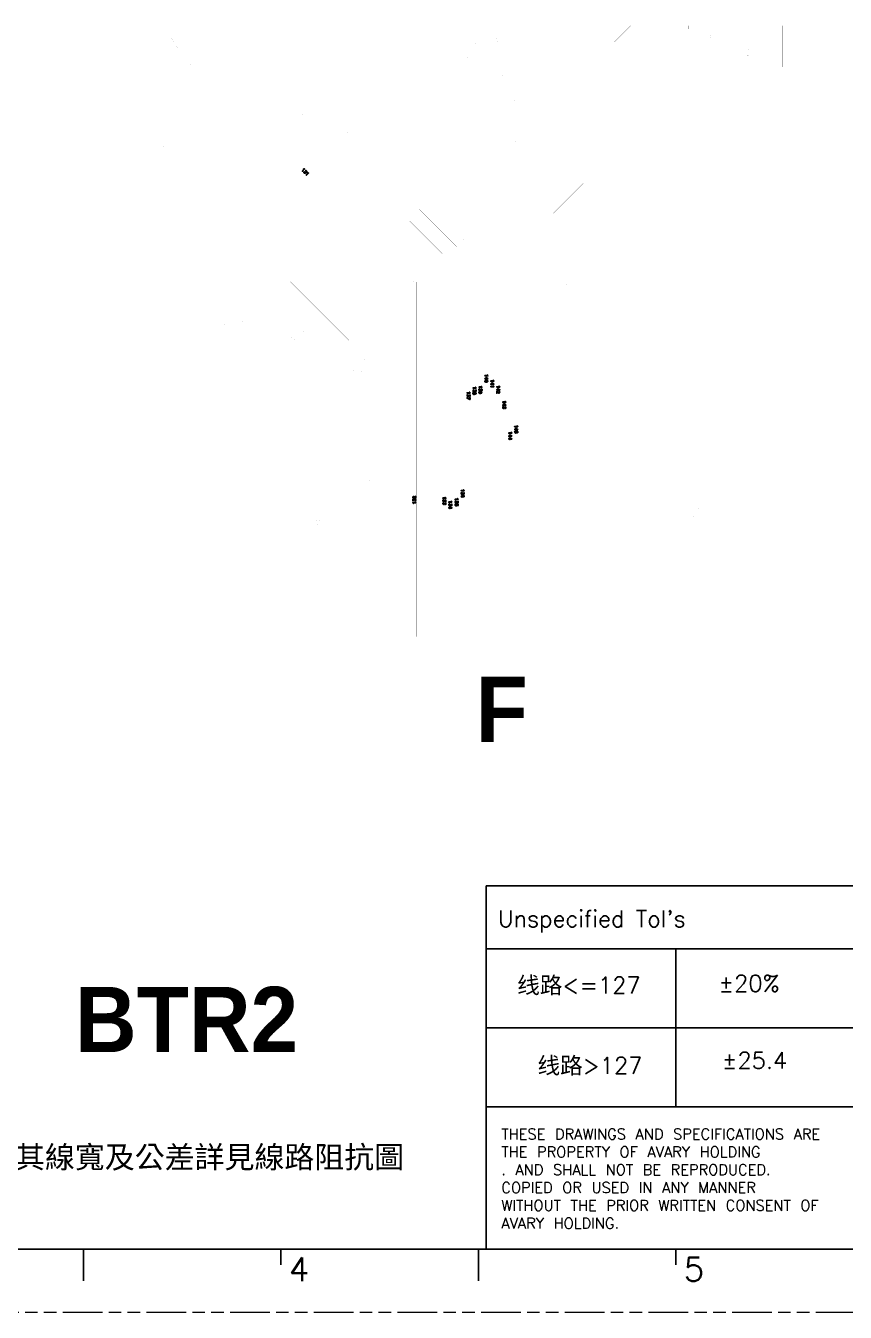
# Model space of a CAD drawing. Extents: x -945 to -170, y -475 to 73.
# Drawn here: x -653.3 to -457.4, y -474.6 to -167.1 of the extents above; entities that cross this region are included whole.
import ezdxf

# ---------------------------------------------------------------- set-up
doc = ezdxf.new("R2010")
doc.units = 0
doc.linetypes.add('PHANTOM', pattern=[29.5, 9.5, -1.5, 3, -1.5, 3, -1.5, 9.5])
doc.layers.get('0').update_dxf_attribs({"color": 9})
doc.layers.add('0PAPERF', color=2, linetype='PHANTOM', lineweight=0, plot=False)
doc.layers.add('c_area', color=1, linetype='Continuous')
doc.layers.add('f_area', color=4, linetype='Continuous')
doc.layers.add('DIM', color=3, linetype='Continuous', lineweight=5)
doc.styles.add('SIMPLEX', font='simplex.shx')
doc.styles.get("Standard").update_dxf_attribs({"font": 'txt.shx'})

# ---------------------------------------------------------------- blocks, each defined once
blk = doc.blocks.new('PAD_R1')
at = {"layer": 'c_area', "const_width": 0.5}
blk.add_lwpolyline([(0.25, 0, 1), (-0.25, 0, 1)], format="xyb", close=True, dxfattribs=at)

msp = doc.modelspace()

# ---------------------------------------------------------------- linework, layer by layer
for p, q in [((-543.24, -372.66), (-193.9, -372.66)), ((-543.24, -372.66), (-543.24, -459.53)), ((-543.24, -387.77), (-405.4, -387.77)), ((-497.92, -425.54), (-497.92, -387.77)), ((-543.24, -406.65), (-452.6, -406.65)), ((-543.24, -425.54), (-452.6, -425.54)), ((-922.8, -459.53), (-193.9, -459.53)), ((-639.55, -459.53), (-639.55, -467.08)), ((-592.34, -459.53), (-592.34, -463.3)), ((-545.13, -459.53), (-545.13, -467.08)), ((-497.92, -459.53), (-497.92, -463.3))]:
    msp.add_line(p, q)
at = {"layer": '0PAPERF'}
msp.add_line((-944.51, -474.63), (-170.11, -474.63), dxfattribs=at)
at = {"layer": 'f_area'}
for p, q in [((-587.22, -201.77), (-586.84, -201.39)), ((-586.28, -202.71), (-585.9, -202.33)), ((-543.05, -251.41), (-543.28, -251.27)), ((-543.28, -251.27), (-543.28, -251.41)), ((-543.28, -251.41), (-543.05, -251.41)), ((-541.63, -252.67), (-541.86, -252.53)), ((-541.86, -252.53), (-541.86, -252.67)), ((-541.86, -252.67), (-541.63, -252.67)), ((-540.2, -254.07), (-540.43, -253.93)), ((-540.43, -253.93), (-540.43, -254.07)), ((-540.43, -254.07), (-540.2, -254.07)), ((-538.78, -257.71), (-539.01, -257.57)), ((-539.01, -257.57), (-539.01, -257.71)), ((-539.01, -257.71), (-538.78, -257.71)), ((-536.16, -263.42), (-536.16, -263.56)), ((-535.93, -263.56), (-536.16, -263.42)), ((-536.16, -263.56), (-535.93, -263.56)), ((-537.35, -265.11), (-537.58, -264.97)), ((-537.58, -264.97), (-537.58, -265.11)), ((-537.58, -265.11), (-537.35, -265.11)), ((-537.35, -265.78), (-537.58, -265.64)), ((-537.58, -265.64), (-537.58, -265.78)), ((-537.58, -265.78), (-537.35, -265.78)), ((-551.9, -282.13), (-551.9, -282.27)), ((-551.68, -282.27), (-551.9, -282.13)), ((-551.9, -282.27), (-551.68, -282.27))]:
    msp.add_line(p, q, dxfattribs=at)
at = {"layer": 'f_area', "linetype": 'Continuous', "const_width": 0.0019}
msp.add_lwpolyline([(-622.62, -313.14), (-622.62, -167.05), (-471.59, -167.05), (-471.59, -313.14)], close=True, dxfattribs=at)
for points in [[(-622.62, -193.86), (-622.62, -167.05), (-621.11, -167.05), (-621.11, -171.07, 0.198783), (-620.98, -171.4), (-620.88, -171.49, -0.168714), (-620.75, -171.78, 0.135331), (-620.53, -172.3), (-617.43, -175.41, 0.136831), (-616.89, -175.63, -0.165495), (-616.62, -175.76), (-616.29, -176.09, 0.198932), (-615.96, -176.23), (-613.98, -176.23, -0.198796), (-613.64, -176.36), (-561.58, -228.43, -0.198832), (-561.44, -228.77), (-561.44, -236.22), (-561.54, -236.33), (-561.54, -249.77), (-561.44, -249.77), (-561.44, -313.14), (-569.96, -313.14), (-569.96, -274.4, 0.414061), (-570.44, -273.93), (-571.07, -273.93, 0.073383), (-572.44, -272.09), (-573.86, -270.67, -0.199117), (-574, -270.33), (-574, -250.1), (-573.67, -249.99, 0.557076), (-572.46, -244.87), (-620.29, -197.03, -0.198843), (-620.42, -196.69), (-620.42, -196.25, 0.198795), (-620.56, -195.91)], [(-620.04, -171.45), (-620.04, -167.05), (-619.33, -167.05), (-619.33, -171.45, 0.198829), (-619.29, -171.53), (-616.65, -174.17, 0.198847), (-616.57, -174.21), (-614.13, -174.21, -0.198935), (-613.54, -174.45), (-560.25, -227.74, -0.19893), (-560.01, -228.32), (-560.01, -313.14), (-560.72, -313.14), (-560.72, -228.32, 0.198949), (-560.75, -228.24), (-614.04, -174.95, 0.198972), (-614.13, -174.91), (-616.57, -174.91, -0.198826), (-617.16, -174.67), (-619.79, -172.03, -0.198792)], [(-618.62, -168.74), (-618.62, -167.05), (-609.12, -167.05), (-609.12, -168.74, -0.054084), (-609.23, -169.76, -0.156576), (-609.25, -169.91, 0.225602), (-609.22, -171.04), (-555.24, -225.02, -0.1997), (-554.55, -226.71), (-554.55, -313.14), (-559.3, -313.14), (-559.3, -227.69), (-612.84, -174.14, -0.121481), (-612.93, -174.08, 0.163022), (-613.83, -173.49, -0.416435)], [(-608, -171.05), (-608, -167.05), (-592.17, -167.05), (-592.17, -168.53, -0.199077), (-592.31, -168.87), (-598.47, -175.02, 0.199258), (-598.51, -175.13, -0.414262), (-598.57, -175.19), (-603.86, -175.19, -0.198783), (-604.19, -175.05), (-607.86, -171.38, -0.19873)], [(-587.3, -187.65), (-587.3, -167.05), (-586.59, -167.05), (-586.59, -187.65, 0.19885), (-586.56, -187.74), (-553.24, -221.05, -0.198925), (-553, -221.64), (-553, -313.14), (-553.71, -313.14), (-553.71, -221.64, 0.19895), (-553.75, -221.55), (-587.06, -188.24, -0.19883)], [(-585.88, -187.07), (-585.88, -167.05), (-585.17, -167.05), (-585.17, -187.07, 0.198762), (-585.13, -187.15), (-551.82, -220.46, -0.198777), (-551.58, -221.05), (-551.58, -313.14), (-552.29, -313.14), (-552.29, -221.05, 0.198844), (-552.33, -220.96), (-585.64, -187.65, -0.198727)], [(-584.46, -186.4), (-584.46, -167.05), (-583.75, -167.05), (-583.75, -186.4, 0.19885), (-583.71, -186.49), (-550.31, -219.89, -0.198792), (-550.07, -220.47), (-550.07, -313.14), (-550.78, -313.14), (-550.78, -220.47, 0.198844), (-550.82, -220.39), (-584.21, -186.99, -0.19883)], [(-583.03, -185.96), (-583.03, -167.05), (-575.12, -167.05), (-575.12, -191.72, -0.414145), (-576.09, -192.69, -0.19896), (-576.77, -192.41), (-582.89, -186.29, -0.198832)], [(-574.4, -193.36), (-574.4, -167.05), (-573.69, -167.05), (-573.69, -193.21), (-548.89, -218.01, -0.198929), (-548.65, -218.6), (-548.65, -313.14), (-549.36, -313.14), (-549.36, -218.6, 0.198958), (-549.39, -218.51), (-574.3, -193.61, -0.20007)], [(-572.97, -192.91), (-572.97, -167.05), (-558.48, -167.05), (-548.79, -176.74, -0.198832), (-548.65, -177.07), (-548.65, -214.89, -0.414217), (-549.62, -215.86, -0.198966), (-550.31, -215.57)], [(-557.46, -167.05), (-556.46, -167.05), (-547.47, -176.04, -0.198925), (-547.22, -176.63), (-547.22, -313.14), (-547.94, -313.14), (-547.94, -176.63, 0.19895), (-547.97, -176.54)], [(-555.44, -167.05), (-552.06, -167.05), (-547.37, -171.74, -0.198932), (-547.23, -172.07), (-547.23, -174.11, -0.414075), (-547.71, -174.58, -0.198928), (-548.04, -174.44)], [(-551.04, -167.05), (-550.03, -167.05), (-546.04, -171.04, -0.198777), (-545.8, -171.63), (-545.8, -313.14), (-546.51, -313.14), (-546.51, -171.63, 0.198844), (-546.55, -171.55)], [(-549.02, -167.05), (-546.83, -167.05), (-546.83, -168.09, -0.414074), (-547.31, -168.56, -0.199056), (-547.64, -168.42)], [(-546.12, -169.62), (-546.12, -167.05), (-545.4, -167.05), (-545.4, -169.62, 0.19885), (-545.37, -169.7), (-544.62, -170.45, -0.198925), (-544.38, -171.04), (-544.38, -313.14), (-545.09, -313.14), (-545.09, -171.04, 0.19895), (-545.12, -170.95), (-545.87, -170.2, -0.19883)], [(-535.12, -313.14), (-535.12, -208.97, -0.1997), (-534.43, -207.28), (-494.99, -167.85), (-494.99, -167.05), (-490.24, -167.05), (-490.24, -168.82, -0.1997), (-490.94, -170.51), (-530.37, -209.95), (-530.37, -313.14)], [(-535.12, -204.62), (-535.12, -195.63, -0.198783), (-534.98, -195.3), (-506.73, -167.05), (-495.71, -167.05), (-495.71, -167.55), (-533.51, -205.34, -0.182569), (-534.15, -205.58, -0.414001)], [(-529.66, -313.14), (-529.66, -216.35, -0.199707), (-528.96, -214.66), (-485.13, -170.84), (-485.13, -167.05), (-480.38, -167.05), (-480.38, -171.81, -0.199707), (-481.08, -173.5), (-524.91, -217.33), (-524.91, -313.14)], [(-529.65, -212.04), (-529.65, -210.41, -0.158897), (-529.54, -210.13), (-490.43, -171.02, 0.198914), (-489.52, -168.83), (-489.52, -167.05), (-485.85, -167.05), (-485.85, -170.54), (-528, -212.68, -0.1986), (-528.68, -212.97, -0.399987)], [(-524.19, -313.14), (-524.19, -229.66, -0.1997), (-523.5, -227.97), (-472.44, -176.91), (-472.44, -167.05), (-471.59, -167.05), (-471.59, -182.78), (-519.44, -230.64), (-519.44, -313.14)], [(-524.19, -226.5), (-524.19, -217.82, -0.19894), (-524.05, -217.49), (-480.57, -174.01, 0.198773), (-479.66, -171.82), (-479.66, -167.05), (-473.16, -167.05), (-473.16, -176.61), (-523.38, -226.84, -0.198832), (-523.71, -226.97, -0.414061)]]:
    msp.add_lwpolyline(points, format="xyb", close=True, dxfattribs=at)
for points in [[(-544.68, -167.27), (-544.68, -167.05), (-543.31, -167.05)], [(-622.62, -202.43), (-622.62, -195.71)], [(-622.62, -208.78), (-622.62, -205.37)], [(-622.62, -213.2), (-622.62, -209.79)], [(-622.62, -221.92), (-622.62, -215.2)], [(-622.62, -243.08), (-622.62, -222.92)], [(-622.62, -246.77), (-622.62, -244.08)]]:
    msp.add_lwpolyline(points, dxfattribs=at)
for points in [[(-543.31, -167.05), (-543.87, -167.61, -0.199031), (-544.21, -167.75, -0.414074), (-544.68, -167.27)], [(-541.29, -167.05), (-542.92, -168.69, 0.195169), (-542.96, -168.77), (-542.96, -313.14), (-543.67, -313.14)], [(-543.67, -313.14), (-543.67, -168.77, -0.197499), (-543.43, -168.18), (-542.3, -167.05), (-541.29, -167.05)], [(-539.28, -167.05), (-541.5, -169.27, 0.195015), (-541.53, -169.36), (-541.53, -313.14), (-542.25, -313.14)], [(-542.25, -313.14), (-542.25, -169.36, -0.197358), (-542.01, -168.77), (-540.28, -167.05), (-539.28, -167.05)], [(-533.48, -167.05), (-540.07, -173.65, 0.198936), (-540.11, -173.73), (-540.11, -313.14), (-540.82, -313.14)], [(-540.82, -313.14), (-540.82, -173.73, -0.198921), (-540.58, -173.14), (-534.49, -167.05), (-533.48, -167.05)], [(-540.81, -170.02), (-540.81, -169.8, -0.198783), (-540.67, -169.47), (-538.26, -167.05), (-535.5, -167.05)], [(-535.5, -167.05), (-539.16, -170.71, -0.198549), (-539.84, -170.99, -0.414067), (-540.81, -170.02)], [(-526.71, -167.05), (-538.65, -179, 0.195015), (-538.69, -179.08), (-538.69, -313.14), (-539.4, -313.14)], [(-539.4, -313.14), (-539.4, -179.08, -0.197358), (-539.16, -178.5), (-527.71, -167.05), (-526.71, -167.05)], [(-539.39, -176.56), (-539.39, -174.18, -0.198928), (-539.25, -173.84), (-532.46, -167.05), (-528.73, -167.05)], [(-528.73, -167.05), (-538.58, -176.9, -0.198924), (-538.91, -177.04, -0.41422), (-539.39, -176.56)], [(-516.64, -167.05), (-536.96, -187.37, 0.198841), (-536.99, -187.45), (-536.99, -193.95, -0.197764), (-537.23, -194.52, 0.197783), (-537.26, -194.59), (-537.26, -313.14), (-537.97, -313.14)], [(-537.97, -313.14), (-537.97, -194.59, -0.197764), (-537.73, -194.02, 0.197813), (-537.7, -193.95), (-537.7, -187.45, -0.198773), (-537.46, -186.87), (-517.64, -167.05), (-516.64, -167.05)], [(-537.97, -184.02), (-537.97, -179.52, -0.198797), (-537.83, -179.19), (-525.69, -167.05), (-518.66, -167.05)], [(-518.66, -167.05), (-536.31, -184.7, -0.1986), (-537, -184.98, -0.414077), (-537.97, -184.02)], [(-507.75, -167.05), (-535.8, -195.1, 0.198849), (-535.84, -195.19), (-535.84, -313.14), (-536.55, -313.14)], [(-536.55, -313.14), (-536.55, -195.19, -0.198798), (-536.3, -194.6), (-508.75, -167.05), (-507.75, -167.05)], [(-536.27, -192.4), (-536.27, -187.9, -0.198804), (-536.13, -187.56), (-515.62, -167.05), (-509.77, -167.05)], [(-509.77, -167.05), (-535.46, -192.74, -0.198924), (-535.8, -192.88, -0.41422), (-536.27, -192.4)], [(-471.59, -183.8), (-471.59, -261.53), (-492.41, -282.35, 0.198846), (-494.36, -287.05), (-494.36, -313.14), (-518.73, -313.14)], [(-518.73, -313.14), (-518.73, -231.13, -0.198787), (-518.59, -230.79), (-471.59, -183.8)], [(-622.62, -195.71), (-576.18, -242.15, -0.023363), (-576.03, -242.31), (-572.97, -245.38, -1), (-576.33, -248.74), (-579.54, -245.52, -0.023141), (-579.69, -245.36), (-622.62, -202.43)], [(-622.62, -205.37), (-589.53, -238.46), (-588.17, -239.37, -1.309782), (-588.98, -242, -0.182537), (-589.75, -241.65), (-622.62, -208.78)], [(-622.62, -209.79), (-588.42, -243.99), (-587.02, -244.94, -1.306781), (-587.83, -247.57, -0.182099), (-588.6, -247.22), (-622.62, -213.2)], [(-622.62, -215.2), (-603.62, -234.2), (-603.61, -234.2, -1), (-603.61, -238.95), (-604.6, -238.95, -0.1997), (-606.29, -238.25), (-622.62, -221.92)], [(-622.62, -222.92), (-572.94, -272.6, -0.278481), (-571.18, -279.75), (-571.18, -313.14), (-583.16, -313.14), (-583.16, -287.52, -0.114268), (-583.11, -287.31, 0.113437), (-582.94, -286.58, 0.052924), (-583.15, -284.63, -0.046959), (-583.16, -284.54), (-583.16, -282.54), (-622.62, -243.08)], [(-622.62, -244.08), (-584.51, -282.2, -0.198742), (-584.37, -282.54), (-584.37, -283.16, -0.103172), (-583.66, -286.58, -0.255921), (-584.1, -287.38, 0.09647), (-584.37, -288.03), (-584.37, -313.14), (-585.56, -313.14), (-585.56, -286.58, 0.198846), (-587.51, -281.88), (-622.62, -246.77)]]:
    msp.add_lwpolyline(points, format="xyb", dxfattribs=at)
at = {"layer": 'f_area', "linetype": 'Continuous'}
for points in [[(-586.92, -201.37, -1.523031), (-586.84, -201.29), (-586.72, -201.28, -0.701005), (-586.69, -201.36), (-587.16, -201.83, -1), (-587.22, -201.77)], [(-586.84, -201.39, -0.067871), (-586.86, -201.39), (-586.92, -201.37)], [(-586.25, -201.87), (-586.4, -201.72, -1), (-586.33, -201.65), (-586.12, -201.86, -0.594587), (-586.14, -201.94), (-586.35, -201.99, -1.033889), (-586.86, -202.15)], [(-586.86, -202.09, -0.079731), (-586.85, -202.07), (-586.83, -202.01, -1), (-586.74, -202.05, 0.637758), (-586.57, -202.25)], [(-586.57, -202.25, 0.372891), (-586.43, -202.04), (-586.48, -201.99, -0.594587), (-586.46, -201.91), (-586.25, -201.87)], [(-585.98, -202.31, -1.523031), (-585.9, -202.23), (-585.78, -202.22, -0.701005), (-585.75, -202.31), (-586.22, -202.77, -1), (-586.28, -202.71)], [(-585.9, -202.33, -0.067871), (-585.92, -202.33), (-585.98, -202.31)], [(-543.55, -250.78, -1), (-543.55, -250.69), (-543.01, -250.69)], [(-543.6, -252.07, -0.384702), (-543.16, -251.8, -0.472799), (-542.84, -252.08)], [(-542.84, -252.08, -0.401951), (-543.56, -252.16), (-543.59, -252.08, -0.094664), (-543.6, -252.07)], [(-543.05, -250.62, -1.522174), (-542.94, -250.62), (-542.85, -250.7, -0.70035), (-542.89, -250.78), (-543.55, -250.78)], [(-543.01, -250.69, -0.067502), (-543.02, -250.68), (-543.05, -250.62)], [(-542.13, -252.05, -1), (-542.13, -251.95), (-541.59, -251.95)], [(-541.63, -251.89, -1.522174), (-541.52, -251.89), (-541.43, -251.96, -0.70035), (-541.46, -252.05), (-542.13, -252.05)], [(-541.59, -251.95, -0.067502), (-541.6, -251.94), (-541.63, -251.89)], [(-547.82, -254.89, -1), (-547.82, -254.79), (-547.28, -254.79)], [(-547.32, -254.73, -1.522174), (-547.21, -254.73), (-547.12, -254.81, -0.70035), (-547.15, -254.89), (-547.82, -254.89)], [(-547.71, -255.25, -1), (-547.67, -255.33, 0.637647), (-547.7, -255.6)], [(-547.28, -254.79, -0.067502), (-547.29, -254.78), (-547.32, -254.73)], [(-546.44, -255.02, -0.871214), (-546.01, -254.83, -0.486257), (-545.72, -254.82)], [(-546.39, -253.71, -1), (-546.39, -253.62), (-545.86, -253.62)], [(-545.78, -254.38), (-545.78, -254.17, -1), (-545.68, -254.17), (-545.68, -254.47, -0.595465), (-545.76, -254.51), (-545.94, -254.39, -0.694209), (-546.44, -254.35, -0.094664), (-546.44, -254.33)], [(-545.72, -254.82, -0.461965), (-545.82, -255.18, -0.324873), (-546.01, -255.1, -0.596177), (-546.44, -255.04, -0.094664), (-546.44, -255.02)], [(-545.9, -253.55, -1.522174), (-545.79, -253.55), (-545.7, -253.63, -0.70035), (-545.73, -253.71), (-546.39, -253.71)], [(-546.29, -254.07, -1), (-546.25, -254.16, 0.637647), (-546.28, -254.42)], [(-546.28, -254.42, 0.372811), (-546.03, -254.37), (-546.03, -254.3, -0.595465), (-545.96, -254.26), (-545.78, -254.38)], [(-545.8, -254.87, 0.425265), (-545.94, -254.91), (-545.96, -254.97)], [(-545.96, -254.97), (-545.94, -255.03, 0.42514), (-545.8, -255.07)], [(-545.86, -253.62, -0.067502), (-545.87, -253.61), (-545.9, -253.55)], [(-544.97, -253.51, -1), (-544.97, -253.41), (-544.43, -253.41)], [(-544.35, -254.17), (-544.35, -253.96, -1), (-544.26, -253.96), (-544.26, -254.26, -0.595465), (-544.33, -254.3), (-544.51, -254.18, -0.694209), (-545.02, -254.14, -0.094664), (-545.02, -254.12)], [(-544.26, -254.76, -0.420577), (-544.98, -254.86), (-545.02, -254.78, -0.094664), (-545.02, -254.76)], [(-544.47, -253.35, -1.522174), (-544.36, -253.35), (-544.28, -253.42, -0.70035), (-544.31, -253.51), (-544.97, -253.51)], [(-544.86, -253.86, -1), (-544.83, -253.95, 0.637647), (-544.85, -254.22)], [(-544.9, -254.55, -1.487156), (-544.9, -254.66, 0.775566), (-544.73, -254.87)], [(-544.85, -254.22, 0.372811), (-544.61, -254.16), (-544.61, -254.1, -0.595465), (-544.53, -254.06), (-544.35, -254.17)], [(-544.43, -253.41, -0.067502), (-544.44, -253.4), (-544.47, -253.35)], [(-542.13, -253.38, -1), (-542.13, -253.28), (-541.59, -253.28)], [(-541.63, -253.22, -1.522174), (-541.52, -253.22), (-541.43, -253.29, -0.70035), (-541.46, -253.38), (-542.13, -253.38)], [(-541.59, -253.28, -0.067502), (-541.6, -253.27), (-541.63, -253.22)], [(-540.7, -253.44, -1), (-540.7, -253.35), (-540.16, -253.35)], [(-540.75, -254.89), (-540.75, -254.51, -0.649857), (-540.67, -254.47), (-540.36, -254.74, 0.341965), (-540.08, -254.74)], [(-540.65, -254.61), (-540.65, -254.89, -1), (-540.75, -254.89)], [(-540.2, -253.28, -1.522174), (-540.09, -253.28), (-540, -253.36, -0.70035), (-540.04, -253.44), (-540.7, -253.44)], [(-539.99, -254.78, -0.421669), (-540.41, -254.81), (-540.65, -254.61)], [(-540.08, -254.74, 0.57097), (-540.19, -254.58, -1), (-540.19, -254.49)], [(-540.16, -253.35, -0.067502), (-540.17, -253.34), (-540.2, -253.28)], [(-547.2, -255.56), (-547.2, -255.34, -1), (-547.11, -255.34), (-547.11, -255.64, -0.595465), (-547.18, -255.68), (-547.36, -255.57, -0.694209), (-547.86, -255.52, -0.094664), (-547.87, -255.51)], [(-547.84, -256.11, -1), (-547.8, -256.02), (-547.2, -256.26)], [(-547.2, -256.26), (-547.2, -255.95, -1), (-547.11, -255.95), (-547.11, -256.33, -0.539035), (-547.17, -256.38), (-547.84, -256.11)], [(-547.7, -255.6, 0.372811), (-547.45, -255.55), (-547.45, -255.48, -0.595465), (-547.38, -255.44), (-547.2, -255.56)], [(-539.28, -257.09, -1), (-539.28, -256.99), (-538.74, -256.99)], [(-538.66, -258.42), (-538.66, -258.21, -1), (-538.57, -258.21), (-538.57, -258.51, -0.595465), (-538.64, -258.54), (-538.82, -258.43, -0.694209), (-539.32, -258.39, -0.094664), (-539.33, -258.37)], [(-538.78, -256.93, -1.522174), (-538.67, -256.93), (-538.58, -257, -0.70035), (-538.61, -257.09), (-539.28, -257.09)], [(-539.17, -258.11, -1), (-539.13, -258.2, 0.637647), (-539.16, -258.46)], [(-539.16, -258.46, 0.372811), (-538.91, -258.41), (-538.91, -258.34, -0.595465), (-538.84, -258.3), (-538.66, -258.42)], [(-538.74, -256.99, -0.067502), (-538.75, -256.98), (-538.78, -256.93)], [(-537.85, -264.49, -1), (-537.85, -264.39), (-537.31, -264.39)], [(-537.35, -264.33, -1.522174), (-537.24, -264.33), (-537.16, -264.41, -0.70035), (-537.19, -264.49), (-537.85, -264.49)], [(-537.31, -264.39, -0.067502), (-537.32, -264.38), (-537.35, -264.33)], [(-536.43, -262.94, -1), (-536.43, -262.84), (-535.89, -262.84)], [(-536.31, -264.31, 0.819199), (-536.08, -264.06, -0.735183), (-536.04, -263.98), (-535.76, -264.01, -0.388557), (-535.72, -264.06), (-535.72, -264.33, -1), (-535.81, -264.33), (-535.81, -264.1), (-535.96, -264.08, -0.644358), (-536.25, -264.43), (-536.35, -264.4, -0.112045), (-536.37, -264.39), (-536.43, -264.34, -0.126661), (-536.44, -264.32), (-536.47, -264.23, -0.094664), (-536.48, -264.22)], [(-535.93, -262.78, -1.522174), (-535.82, -262.78), (-535.73, -262.85, -0.70035), (-535.76, -262.94), (-536.43, -262.94)], [(-536.32, -263.96, -1), (-536.28, -264.04, 0.637647), (-536.31, -264.31)], [(-535.89, -262.84, -0.067502), (-535.9, -262.83), (-535.93, -262.78)], [(-560.84, -279.83, -0.688649), (-560.51, -279.6), (-560.41, -279.66), (-560.17, -279.86)], [(-560.63, -279.98, -0.327904), (-560.83, -279.85, -0.133645), (-560.84, -279.83)], [(-560.74, -279.73, 0.57097), (-560.63, -279.89, -1), (-560.63, -279.98)], [(-560.17, -279.86), (-560.17, -279.58, -1), (-560.08, -279.58), (-560.08, -279.96, -0.649857), (-560.15, -280), (-560.47, -279.73, 0.341965), (-560.74, -279.73)], [(-553.1, -279.88, -1.522174), (-552.99, -279.88), (-552.9, -279.96, -0.70035), (-552.93, -280.04), (-553.6, -280.04)], [(-553.06, -279.95, -0.067502), (-553.07, -279.94), (-553.1, -279.88)], [(-549.24, -278.26, -1), (-549.24, -278.16), (-548.7, -278.16)], [(-548.62, -278.92), (-548.62, -278.71, -1), (-548.53, -278.71), (-548.53, -279.01, -0.595465), (-548.6, -279.05), (-548.78, -278.93, -0.694209), (-549.28, -278.89, -0.094664), (-549.29, -278.87)], [(-549.29, -279.54, -0.379215), (-548.85, -279.3, -0.575806), (-548.56, -279.66, -0.205462), (-548.59, -279.69), (-548.65, -279.72)], [(-548.82, -279.4, -0.597481), (-549.01, -279.75, -0.359221), (-549.28, -279.56, -0.094664), (-549.29, -279.54)], [(-548.74, -278.1, -1.522174), (-548.63, -278.1), (-548.54, -278.17, -0.70035), (-548.57, -278.26), (-549.24, -278.26)], [(-549.13, -278.61, -1), (-549.09, -278.7, 0.637647), (-549.12, -278.97)], [(-549.12, -278.97, 0.372811), (-548.88, -278.92), (-548.88, -278.85, -0.595465), (-548.8, -278.81), (-548.62, -278.92)], [(-548.65, -279.72, -1.487402), (-548.64, -279.61, 0.775203), (-548.82, -279.4)], [(-548.7, -278.16, -0.067502), (-548.71, -278.15), (-548.74, -278.1)], [(-560.84, -280.57), (-560.84, -280.28, -0.595465), (-560.76, -280.24), (-560.58, -280.35, -1.208199), (-560.17, -280.65)], [(-560.74, -280.36), (-560.74, -280.57, -1), (-560.84, -280.57)], [(-560.82, -281.11, -0.70035), (-560.79, -281.03), (-560.12, -281.03, -1), (-560.12, -281.12), (-560.66, -281.12)], [(-560.62, -281.19, -1.522174), (-560.73, -281.19), (-560.82, -281.11)], [(-560.24, -280.32, 0.372811), (-560.49, -280.37), (-560.49, -280.44, -0.595465), (-560.56, -280.48), (-560.74, -280.36)], [(-560.66, -281.12, -0.067502), (-560.65, -281.13), (-560.62, -281.19)], [(-560.17, -280.65), (-560.23, -280.67, -1), (-560.27, -280.59, 0.637647), (-560.24, -280.32)], [(-553.6, -280.04, -1), (-553.6, -279.95), (-553.06, -279.95)], [(-552.98, -280.71), (-552.98, -280.5, -1), (-552.88, -280.5), (-552.88, -280.79, -0.595465), (-552.96, -280.83), (-553.14, -280.72, -0.694209), (-553.64, -280.68, -0.094664), (-553.64, -280.66)], [(-552.98, -281.37), (-552.98, -281.16, -1), (-552.88, -281.16), (-552.88, -281.46, -0.595465), (-552.96, -281.5), (-553.14, -281.38, -0.694209), (-553.64, -281.34, -0.094664), (-553.64, -281.32)], [(-553.49, -280.4, -1), (-553.45, -280.49, 0.637647), (-553.48, -280.75)], [(-553.49, -281.06, -1), (-553.45, -281.15, 0.637647), (-553.48, -281.42)], [(-553.48, -280.75, 0.372811), (-553.23, -280.7), (-553.23, -280.63, -0.595465), (-553.16, -280.59), (-552.98, -280.71)], [(-553.48, -281.42, 0.372811), (-553.23, -281.36), (-553.23, -281.3, -0.595465), (-553.16, -281.26), (-552.98, -281.37)], [(-552.17, -280.98, -1), (-552.17, -280.89), (-551.63, -280.89)], [(-551.55, -281.65), (-551.55, -281.44, -1), (-551.46, -281.44), (-551.46, -281.73, -0.595465), (-551.53, -281.77), (-551.71, -281.66, -0.694209), (-552.22, -281.62, -0.094664), (-552.22, -281.6)], [(-551.67, -280.82, -1.522174), (-551.56, -280.82), (-551.48, -280.9, -0.70035), (-551.51, -280.98), (-552.17, -280.98)], [(-552.06, -281.34, -1), (-552.03, -281.43, 0.637647), (-552.05, -281.69)], [(-552.05, -281.69, 0.372811), (-551.81, -281.64), (-551.81, -281.57, -0.595465), (-551.73, -281.53), (-551.55, -281.65)], [(-551.63, -280.89, -0.067502), (-551.64, -280.88), (-551.67, -280.82)], [(-550.66, -280.34, -1), (-550.66, -280.25), (-550.13, -280.25)], [(-550.05, -281.01), (-550.05, -280.8, -1), (-549.95, -280.8), (-549.95, -281.09, -0.595465), (-550.02, -281.13), (-550.2, -281.02, -0.694209), (-550.71, -280.98, -0.094664), (-550.71, -280.96)], [(-550.55, -281.72, 0.819199), (-550.31, -281.47, -0.735183), (-550.28, -281.39), (-549.99, -281.41, -0.388557), (-549.95, -281.46), (-549.95, -281.73, -1), (-550.05, -281.73), (-550.05, -281.5), (-550.19, -281.49, -0.644358), (-550.49, -281.83), (-550.58, -281.81, -0.112045), (-550.6, -281.8), (-550.66, -281.74, -0.126661), (-550.68, -281.72), (-550.71, -281.64, -0.094664), (-550.71, -281.62)], [(-550.17, -280.18, -1.522174), (-550.06, -280.18), (-549.97, -280.26, -0.70035), (-550, -280.34), (-550.66, -280.34)], [(-550.56, -280.7, -1), (-550.52, -280.79, 0.637647), (-550.55, -281.05)], [(-550.56, -281.36, -1), (-550.52, -281.45, 0.637647), (-550.55, -281.72)], [(-550.55, -281.05, 0.372811), (-550.3, -281), (-550.3, -280.93, -0.595465), (-550.23, -280.89), (-550.05, -281.01)], [(-550.13, -280.25, -0.067502), (-550.13, -280.24), (-550.17, -280.18)]]:
    msp.add_lwpolyline(points, format="xyb", dxfattribs=at)
for points in [[(-543.55, -251.5, -1), (-543.55, -251.41), (-543.38, -251.41), (-543.38, -251.18, -0.589154), (-543.3, -251.14), (-542.86, -251.41, -0.761025), (-542.89, -251.5), (-543.28, -251.5), (-543.28, -251.59, -1), (-543.38, -251.59), (-543.38, -251.5)], [(-543.5, -252.06), (-543.48, -252.11, 0.272408), (-542.95, -252.11, 0.311748), (-542.95, -251.96, 0.272415), (-543.48, -251.96), (-543.5, -252.02)], [(-542.13, -252.77, -1), (-542.13, -252.67), (-541.95, -252.67), (-541.95, -252.45, -0.589154), (-541.88, -252.41), (-541.44, -252.68, -0.761025), (-541.46, -252.77), (-541.86, -252.77), (-541.86, -252.86, -1), (-541.95, -252.86), (-541.95, -252.77)], [(-540.7, -254.16, -1), (-540.7, -254.07), (-540.53, -254.07), (-540.53, -253.84, -0.589154), (-540.45, -253.8), (-540.01, -254.07, -0.761025), (-540.04, -254.16), (-540.43, -254.16), (-540.43, -254.25, -1), (-540.53, -254.25), (-540.53, -254.16)], [(-539.28, -257.81, -1), (-539.28, -257.71), (-539.1, -257.71), (-539.1, -257.49, -0.589154), (-539.03, -257.45), (-538.59, -257.72, -0.761025), (-538.61, -257.81), (-539.01, -257.81), (-539.01, -257.89, -1), (-539.1, -257.89), (-539.1, -257.81)], [(-536.43, -263.65, -1), (-536.43, -263.56), (-536.26, -263.56), (-536.26, -263.34, -0.589154), (-536.18, -263.3), (-535.74, -263.57, -0.761025), (-535.76, -263.65), (-536.16, -263.65), (-536.16, -263.74, -1), (-536.26, -263.74), (-536.26, -263.65)], [(-537.85, -265.21, -1), (-537.85, -265.11), (-537.68, -265.11), (-537.68, -264.89, -0.589154), (-537.6, -264.85), (-537.16, -265.12, -0.761025), (-537.19, -265.21), (-537.58, -265.21), (-537.58, -265.3, -1), (-537.68, -265.3), (-537.68, -265.21)], [(-537.85, -265.87, -1), (-537.85, -265.78), (-537.68, -265.78), (-537.68, -265.55, -0.589154), (-537.6, -265.51), (-537.16, -265.79, -0.761025), (-537.19, -265.87), (-537.58, -265.87), (-537.58, -265.96, -1), (-537.68, -265.96), (-537.68, -265.87)], [(-552.17, -282.37, -1), (-552.17, -282.27), (-552, -282.27), (-552, -282.05, -0.589154), (-551.93, -282.01), (-551.48, -282.28, -0.761025), (-551.51, -282.37), (-551.9, -282.37), (-551.9, -282.45, -1), (-552, -282.45), (-552, -282.37)]]:
    msp.add_lwpolyline(points, format="xyb", close=True, dxfattribs=at)
at = {"layer": 'f_area'}
for centre, radius in [((-546.2, -254.97), 0.144), ((-544.51, -254.75), 0.143), ((-549.03, -279.53), 0.143)]:
    msp.add_circle(centre, radius, dxfattribs=at)
for centre, radius, start, end in [((-586.81, -202.12), 0.0542, 144.219, 216.9654), ((-547.65, -255.46), 0.224, 106.4928, 191.8565), ((-546.22, -254.29), 0.224, 106.4928, 191.8565), ((-545.97, -254.97), 0.203, 330.4443, 29.5557), ((-544.8, -254.08), 0.224, 106.4928, 191.8565), ((-544.83, -254.73), 0.187, 108.9489, 189.1081), ((-544.54, -254.75), 0.221, 90.0198, 213.4486), ((-544.5, -254.76), 0.242, 0.8044, 99.5304), ((-540.19, -254.69), 0.208, 337.0464, 92.2276), ((-539.11, -258.32), 0.224, 106.4928, 191.8565), ((-536.26, -264.17), 0.224, 106.4928, 191.8565), ((-549.07, -278.83), 0.224, 106.4928, 191.8565), ((-553.42, -280.61), 0.224, 106.4928, 191.8565), ((-553.42, -281.28), 0.224, 106.4928, 191.8565), ((-552, -281.55), 0.224, 106.4928, 191.8565), ((-550.49, -280.91), 0.224, 106.4928, 191.8565), ((-550.49, -281.58), 0.224, 106.4928, 191.8565)]:
    msp.add_arc(centre, radius, start, end, dxfattribs=at)

# ---------------------------------------------------------------- block references
at = {"layer": 'f_area', "xscale": 0.0019, "yscale": 0.0019, "zscale": 1.9}
for p in [(-544.68, -167.27), (-544.68, -167.27), (-543.31, -167.05), (-543.31, -167.05), (-541.29, -167.05), (-541.29, -167.05), (-539.28, -167.05), (-539.28, -167.05), (-535.5, -167.05), (-535.5, -167.05), (-533.48, -167.05), (-533.48, -167.05), (-528.73, -167.05), (-528.73, -167.05), (-526.71, -167.05), (-526.71, -167.05), (-518.66, -167.05), (-518.66, -167.05), (-516.64, -167.05), (-516.64, -167.05), (-509.77, -167.05), (-509.77, -167.05), (-507.75, -167.05), (-507.75, -167.05), (-540.81, -170.02), (-540.81, -170.02), (-539.39, -176.56), (-539.39, -176.56), (-537.97, -184.02), (-537.97, -184.02), (-471.59, -183.8), (-471.59, -183.8), (-536.27, -192.4), (-536.27, -192.4), (-622.62, -195.71), (-622.62, -195.71), (-622.62, -202.43), (-622.62, -202.43), (-622.62, -205.37), (-622.62, -205.37), (-622.62, -208.78), (-622.62, -208.78), (-622.62, -209.79), (-622.62, -209.79), (-622.62, -213.2), (-622.62, -213.2), (-622.62, -215.2), (-622.62, -215.2), (-622.62, -221.92), (-622.62, -221.92), (-622.62, -222.92), (-622.62, -222.92), (-622.62, -243.08), (-622.62, -243.08), (-622.62, -244.08), (-622.62, -244.08), (-622.62, -246.77), (-622.62, -246.77), (-543.67, -313.14), (-543.67, -313.14), (-542.25, -313.14), (-542.25, -313.14), (-540.82, -313.14), (-540.82, -313.14), (-539.4, -313.14), (-539.4, -313.14), (-537.97, -313.14), (-537.97, -313.14), (-536.55, -313.14), (-536.55, -313.14), (-518.73, -313.14), (-518.73, -313.14)]:
    msp.add_blockref('PAD_R1', p, dxfattribs=at)

# ---------------------------------------------------------------- texts
at = {"style": 'SIMPLEX'}
for s, height, p in [("Unspecified Tol's", 3.9655, (-540.47, -382.53)), ('4', 5.66, (-590.45, -467.16)), ('5', 5.66, (-496.03, -467.16))]:
    msp.add_text(s, height=height, dxfattribs=at).set_placement(p)
at = {"attachment_point": 1, "style": 'SIMPLEX'}
for s, insert, char_height in [('{\\fSimSun|b0|i0|c134|p2;\\M+5CFDF\\M+5C2B7}<=127', (-535.86, -394.45), 3.9655), ('%%P20%', (-487.74, -394.02), 3.965), ('{\\fSimSun|b0|i0|c134|p2;\\M+5CFDF\\M+5C2B7}>127', (-531.01, -413.65), 3.9655)]:
    msp.add_mtext(s, dxfattribs=dict(at, insert=insert, char_height=char_height))
at = {"insert": (-486.94, -412.42), "char_height": 3.965, "attachment_point": 1, "style": 'SIMPLEX', "bg_fill": 2}
msp.add_mtext('%%P25.4', dxfattribs=at)
at = {"color": 3, "lineweight": 0, "insert": (-539.65, -430.75), "char_height": 2.55813, "width": 83.7355, "attachment_point": 1}
msp.add_mtext('THESE DRAWINGS AND SPECIFICATIONS ARE THE PROPERTY OF AVARY HOLDING\\P. AND SHALL NOT BE REPRODUCED. COPIED OR USED IN ANY MANNER WITHOUT THE PRIOR WRITTEN CONSENT OF AVARY HOLDING.', dxfattribs=at)
at = {"layer": 'DIM', "linetype": 'Continuous', "attachment_point": 1}
for s, insert, char_height, width in [('{\\fPMingLiU|b1|i0|c136|p18;\\C1;F}', (-545.83, -322.69), 15.6147, 55.4604), ('{\\fPMingLiU|b1|i0|c136|p18;\\C1;BTR2}', (-641.57, -396.83), 15.6147, 55.4604), ('{\\fPMingLiU|b1|i0|c136|p18;\\H1.56250x;\\C1;NOTES:}\\P{\\fPMingLiU|b0|i0|c136|p18;若有阻抗線，其線寬及公差詳見線}{\\fPMingLiU|b0|i0|c136|p18;路阻抗圖}', (-698.83, -421.25), 5.2453, 134.7688)]:
    msp.add_mtext(s, dxfattribs=dict(at, insert=insert, char_height=char_height, width=width))

doc.saveas('drawing.dxf')
